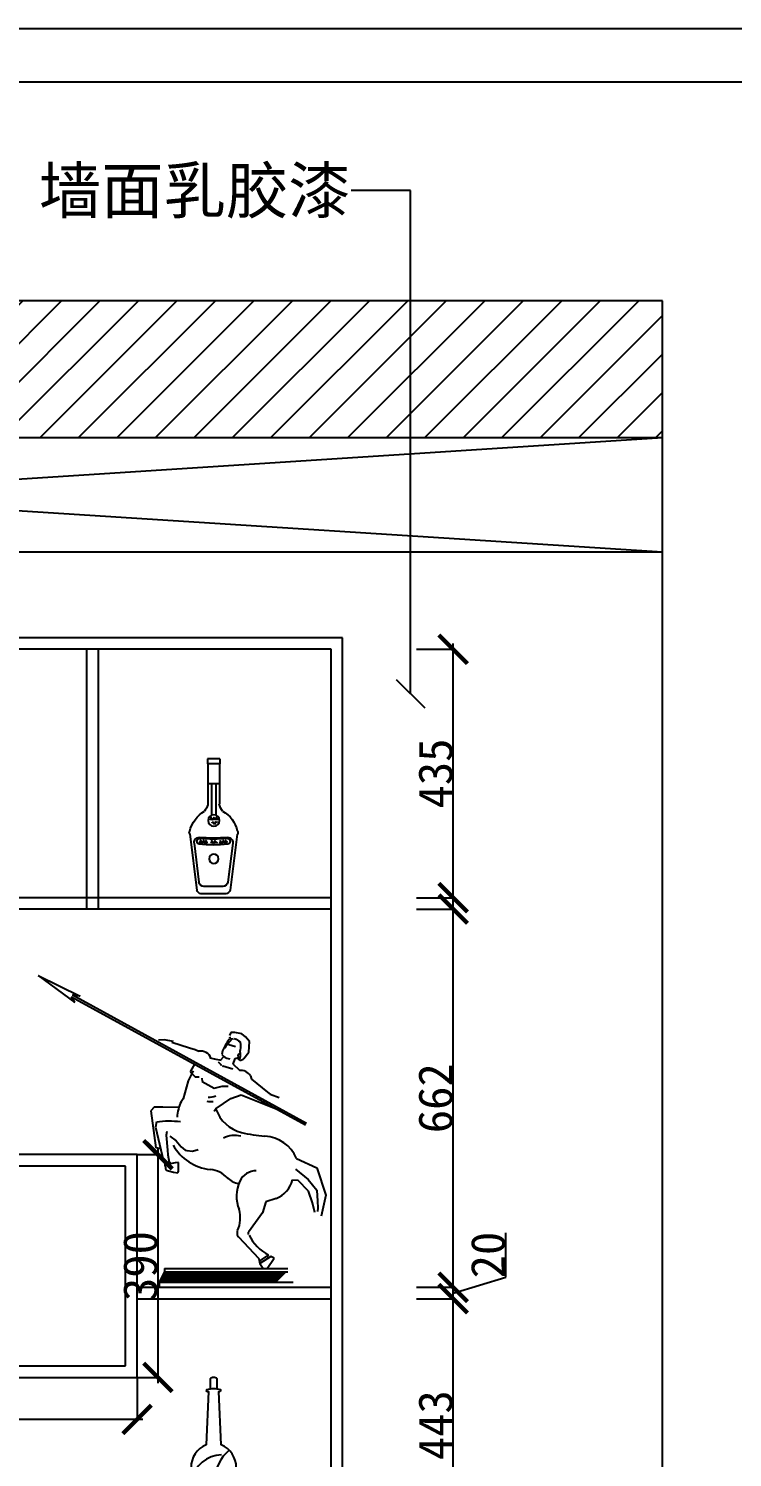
# Model space of a CAD drawing. Header units: millimetres. Extents: x 1149180 to 1411665549, y -85375798 to -28940.
# Drawn here: x 1197108 to 1198339, y -98092 to -95590 of the extents above; entities that cross this region are included whole.
import ezdxf

# ---------------------------------------------------------------- set-up
doc = ezdxf.new("R2010")
doc.units = ezdxf.units.MM
doc.header["$PDMODE"] = 35
for name, color, linetype in [('3', 3, 'Continuous'), ('4', 4, 'Continuous'), ('6', 6, 'Continuous'), ('7', 7, 'Continuous'), ('TEXT', 3, 'Continuous'), ('图框', 7, 'Continuous'), ('地板', 8, 'Continuous'), ('灯', 1, 'Continuous')]:
    doc.layers.add(name, color=color, linetype=linetype)
doc.styles.add('STYLE4', font='dutcheb.ttf')
doc.styles.add('云', font='SimSun.ttf')
doc.dimstyles.new('标准', dxfattribs={"dimtxt": 60, "dimasz": 50, "dimexe": 1, "dimexo": 1, "dimtad": 1, "dimdec": 0, "dimtxsty": '云', "dimblk": 'ARCHTICK', "dimcen": 50, "dimdle": 10, "dimclrd": 24, "dimclre": 22, "dimclrt": 24, "dimadec": 0, "dimazin": 0, "dimtfac": 1, "dimtdec": 0, "dimtmove": 1, "dimatfit": 3, "dimldrblk": 'OBLIQUE', "dimfxl": 1.25, "dimarcsym": 0})

# ---------------------------------------------------------------- blocks, each defined once
blk = doc.blocks.new('jhk')
at = {"layer": '6', "color": 4}
for p, q in [((-8404.8, 3748.5), (-8373.6, 3748.5)), ((-8404.8, 3748.5), (-8404.8, 3736)), ((-8404.8, 3736), (-8373.6, 3736)), ((-8403.6, 3736), (-8403.6, 3636)), ((-8374.8, 3736), (-8374.8, 3634)), ((-8373.6, 3748.5), (-8373.6, 3736)), ((-8403.6, 3686), (-8374.8, 3686)), ((-8394.9, 3686), (-8394.9, 3607.9)), ((-8384.3, 3686), (-8384.3, 3607.7)), ((-8448.5, 3560.3), (-8430.6, 3419.9)), ((-8329.8, 3561), (-8347.1, 3419.7)), ((-8437.1, 3538.2), (-8424.5, 3440.2)), ((-8340.5, 3538.2), (-8352.5, 3440.2)), ((-8420, 3411), (-8357.6, 3411)), ((-8412.1, 3429.3), (-8364.9, 3429.3))]:
    blk.add_line(p, q, dxfattribs=at)
for centre, radius in [((-8389.8, 3594.6), 14.2), ((-8389.6, 3498.8), 11.7)]:
    blk.add_circle(centre, radius, dxfattribs=at)
for centre, radius, start, end in [((-8373.1, 3551.2), 77.3, 120.084, 166.8363), ((-8437, 3640.7), 33.8, 318.1651, 352.0279), ((-8336.1, 3644.1), 40, 194.6591, 220.5445), ((-8410.3, 3547.2), 83.4, 14.3114, 58.3035), ((-8442.9, 3564.4), 7.04, 141.6531, 216.227), ((-8424.7, 3539.8), 12.5, 90, 187.2928), ((-8422.7, 3542.4), 7.66, 105.3049, 254.6951), ((-8388.8, 3895.3), 344.9, 264.0255, 275.9745), ((-8388.8, 3892.8), 344.9, 264.0255, 275.9745), ((-8352.9, 3539.8), 12.5, 353.0032, 90), ((-8355.5, 3542.4), 7.84, 289.6351, 70.3649), ((-8334.1, 3564.5), 5.6, 320.2702, 35.0978), ((-8388.8, 3878.1), 344.9, 264.0255, 275.9745), ((-8412.1, 3441.8), 12.5, 187.2928, 270), ((-8364.9, 3441.8), 12.5, 270, 353.0032), ((-8417.1, 3425.2), 14.5, 201.4364, 258.1602), ((-8360.6, 3425.2), 14.5, 281.8398, 338.5636)]:
    blk.add_arc(centre, radius, start, end, dxfattribs=at)
for points in [[(-8397.1, 3601.8), (-8395.5, 3601.8), (-8397.3, 3600), (-8395.8, 3597.7), (-8399.6, 3597.9), (-8398.6, 3598), (-8397.5, 3600.9)], [(-8398.7, 3589.5), (-8397.4, 3590.1), (-8397.1, 3589.7), (-8396.5, 3590.6)], [(-8395.6, 3589.5), (-8394.2, 3590.1), (-8394, 3589.7), (-8393.4, 3590.6)], [(-8392.8, 3598.6), (-8393.5, 3599), (-8395.2, 3597), (-8392.9, 3598.3), (-8392.8, 3597), (-8389.9, 3602.3), (-8391.2, 3597.7), (-8390.5, 3597.6), (-8387.3, 3598.6), (-8388.6, 3599), (-8388.7, 3596.6), (-8387.7, 3598.2), (-8386.9, 3596.9), (-8384.3, 3598), (-8386, 3598.3), (-8385.4, 3596.4), (-8384.3, 3598.3), (-8382.3, 3602.5), (-8384.3, 3597.3), (-8382, 3598.3), (-8382, 3597), (-8379.4, 3598.2)], [(-8394.7, 3585.9), (-8393.4, 3586.5), (-8393.1, 3586.1), (-8392.5, 3587)], [(-8391.6, 3585.9), (-8390.2, 3586.5), (-8390, 3586.1), (-8389.4, 3587)], [(-8390.7, 3589.1), (-8389.4, 3589.7), (-8389.1, 3589.3), (-8388.5, 3590.2)], [(-8387.6, 3589.1), (-8386.2, 3589.7), (-8386, 3589.3), (-8385.4, 3590.2)], [(-8420.5, 3544.5), (-8418.9, 3544.4), (-8420.7, 3542.8), (-8419.5, 3540.4), (-8423.2, 3540.9), (-8422.2, 3540.9), (-8421, 3543.7)], [(-8416.4, 3541), (-8417.1, 3541.5), (-8419, 3539.6), (-8416.6, 3540.7), (-8416.5, 3539.4), (-8413.2, 3544.5), (-8414.9, 3540), (-8414.2, 3539.8), (-8410.9, 3540.6), (-8412.2, 3541.1), (-8412.5, 3538.7), (-8411.4, 3540.2), (-8410.6, 3538.8), (-8408, 3539.8), (-8409.7, 3540.2), (-8409.2, 3538.3), (-8407.9, 3540), (-8405.6, 3544), (-8408, 3539), (-8405.6, 3539.9), (-8405.7, 3538.6), (-8403.1, 3539.5)], [(-8395.1, 3540.2), (-8395.8, 3540.6), (-8397.5, 3538.6), (-8395.2, 3539.9), (-8395.1, 3538.6), (-8392.2, 3543.9), (-8393.5, 3539.3), (-8392.8, 3539.2), (-8389.6, 3540.2), (-8390.9, 3540.6), (-8391, 3538.2), (-8390, 3539.8), (-8389.2, 3538.5), (-8386.6, 3539.6), (-8388.3, 3539.9), (-8387.7, 3538), (-8386.6, 3539.9), (-8384.5, 3544.1), (-8386.6, 3538.9), (-8384.3, 3539.9), (-8384.3, 3538.6), (-8381.7, 3539.8)], [(-8371.4, 3543.1), (-8369.8, 3543.3), (-8371.4, 3541.4), (-8369.8, 3539.2), (-8373.5, 3539.1), (-8372.5, 3539.3), (-8371.7, 3542.2)], [(-8366.8, 3540.3), (-8367.6, 3540.7), (-8369.1, 3538.6), (-8366.9, 3540), (-8366.7, 3538.7), (-8364.2, 3544.3), (-8365.2, 3539.6), (-8364.4, 3539.5), (-8361.4, 3540.8), (-8362.7, 3541.1), (-8362.6, 3538.6), (-8361.7, 3540.3), (-8360.8, 3539.1), (-8358.3, 3540.4), (-8360, 3540.6), (-8359.3, 3538.8), (-8358.3, 3540.7), (-8356.6, 3545.1), (-8358.2, 3539.7), (-8356, 3540.9), (-8355.9, 3539.6), (-8353.4, 3541)]]:
    blk.add_spline(points, degree=3, dxfattribs=at)
blk = doc.blocks.new('W1')
at = {"layer": '3'}
for p, q in [((-87.4, 96.6), (-27.4, 96.6)), ((-87.4, 53), (-27.4, 53))]:
    blk.add_line(p, q, dxfattribs=at)
for centre, radius, start, end in [((-44, 89.7), 45.1, 93.7232, 164.5396), ((1.7, 96.6), 58.6, 131.1777, 175.0055), ((391, -101), 491.4, 161.9815, 166.8029), ((4.9, -23.5), 98.6, 130.9257, 159.4126), ((-13.6, -57.5), 93.8, 98.4329, 137.162)]:
    blk.add_arc(centre, radius, start, end, dxfattribs=at)
blk.add_ellipse((-56.8, 77.7), major_axis=(-26.6, 0), ratio=0.453704, dxfattribs=at)
at = {"layer": '4'}
blk.add_lwpolyline([(-32.4, 6.2, 0.414214), (-27.4, 11.2), (-27.4, 117.5, 0.307785), (-47.5, 147.8), (-50.6, 218.4, 0.080951), (-47.7, 219.3, 0.050461), (-47.8, 220.8, 0.114655), (-67, 220.8, 0.050461), (-67.1, 219.3, 0.080951), (-64.2, 218.4), (-67.3, 147.8, 0.307785), (-87.4, 117.5), (-87.4, 11.2, 0.414214), (-82.4, 6.2)], format="xyb", close=True, dxfattribs=at)
at = {"layer": '7'}
for p, q in [((-87.4, 101.7), (-27.4, 101.7)), ((-87.4, 51), (-27.4, 51))]:
    blk.add_line(p, q, dxfattribs=at)
blk.add_lwpolyline([(-52.7, 221.6), (-52.7, 235.3, 0.420258), (-62.1, 235.3), (-62.1, 221.6)], format="xyb", dxfattribs=at)
at = {"layer": '3', "color": 3, "style": 'STYLE4'}
blk.add_text('leoville', height=9.6, dxfattribs=at).set_placement((-79.7, 73.3))
blk = doc.blocks.new('_ArchTick')
at = {"color": 0, "linetype": 'ByBlock', "const_width": 0.15}
blk.add_lwpolyline([(-0.5, -0.5), (0.5, 0.5)], dxfattribs=at)
blk = doc.blocks.new('_Oblique')
at = {"color": 0, "linetype": 'ByBlock', "lineweight": -2}
blk.add_line((-0.5, -0.5), (0.5, 0.5), dxfattribs=at)
blk = doc.blocks.new('3sdasd2')
at = {"layer": '图框', "color": 3}
blk.add_line((1186915.1, -89939.9), (1192919.8, -89939.8), dxfattribs=at)
at = {"layer": '图框', "color": 8}
blk.add_line((1187029.6, -90032.9), (1192826.7, -90032.9), dxfattribs=at)
blk = doc.blocks.new('*D1212')
at = {"layer": 'Defpoints', "color": 0}
for p in [(1197785.6, -97814.5), (1197850.9, -97814.5), (1197785.6, -98257.2)]:
    blk.add_point(p, dxfattribs=at)
at = {"layer": '灯', "color": 24, "lineweight": -2}
blk.add_line((1197850.9, -98267.2), (1197850.9, -97804.5), dxfattribs=at)
at = {"layer": '灯', "color": 22, "lineweight": -2}
for p, q in [((1197786.6, -97814.5), (1197851.9, -97814.5)), ((1197786.6, -98257.2), (1197851.9, -98257.2))]:
    blk.add_line(p, q, dxfattribs=at)
at = {"layer": '灯', "color": 24, "lineweight": -2, "xscale": 50, "yscale": 50, "zscale": 50}
for p, rotation in [((1197850.9, -97814.5), 90), ((1197850.9, -98257.2), 270)]:
    blk.add_blockref('_ArchTick', p, dxfattribs=dict(at, rotation=rotation))
at = {"layer": '灯', "color": 24, "insert": (1197820.2, -98035.9), "char_height": 60, "attachment_point": 5, "rotation": 90, "style": '云'}
blk.add_mtext('443', dxfattribs=at)
blk = doc.blocks.new('*D1213')
at = {"layer": 'Defpoints', "color": 0}
for p in [(1197785.6, -97794.5), (1197850.9, -97794.5), (1197785.6, -97814.5)]:
    blk.add_point(p, dxfattribs=at)
at = {"layer": '灯', "color": 24, "lineweight": -2}
for p, q in [((1197942.8, -97777), (1197942.8, -97699)), ((1197850.9, -97804.5), (1197942.8, -97777)), ((1197850.9, -97824.5), (1197850.9, -97784.5))]:
    blk.add_line(p, q, dxfattribs=at)
at = {"layer": '灯', "color": 22, "lineweight": -2}
for p, q in [((1197786.6, -97794.5), (1197851.9, -97794.5)), ((1197786.6, -97814.5), (1197851.9, -97814.5))]:
    blk.add_line(p, q, dxfattribs=at)
at = {"layer": '灯', "color": 24, "lineweight": -2, "xscale": 50, "yscale": 50, "zscale": 50}
for p, rotation in [((1197850.9, -97794.5), 90), ((1197850.9, -97814.5), 270)]:
    blk.add_blockref('_ArchTick', p, dxfattribs=dict(at, rotation=rotation))
at = {"layer": '灯', "color": 24, "insert": (1197912.2, -97738), "char_height": 60, "attachment_point": 5, "rotation": 90, "style": '云'}
blk.add_mtext('20', dxfattribs=at)
blk = doc.blocks.new('*D1214')
at = {"layer": 'Defpoints', "color": 0}
for p in [(1197785.6, -97132.2), (1197850.9, -97132.2), (1197785.6, -97794.5)]:
    blk.add_point(p, dxfattribs=at)
at = {"layer": '灯', "color": 22, "lineweight": -2}
for p, q in [((1197786.6, -97132.2), (1197851.9, -97132.2)), ((1197786.6, -97794.5), (1197851.9, -97794.5))]:
    blk.add_line(p, q, dxfattribs=at)
at = {"layer": '灯', "color": 24, "lineweight": -2}
blk.add_line((1197850.9, -97804.5), (1197850.9, -97122.2), dxfattribs=at)
at = {"layer": '灯', "color": 24, "lineweight": -2, "xscale": 50, "yscale": 50, "zscale": 50}
for p, rotation in [((1197850.9, -97132.2), 90), ((1197850.9, -97794.5), 270)]:
    blk.add_blockref('_ArchTick', p, dxfattribs=dict(at, rotation=rotation))
at = {"layer": '灯', "color": 24, "insert": (1197820.2, -97463.4), "char_height": 60, "attachment_point": 5, "rotation": 90, "style": '云'}
blk.add_mtext('662', dxfattribs=at)
blk = doc.blocks.new('*D1215')
at = {"layer": 'Defpoints', "color": 0}
for p in [(1197785.6, -96677.2), (1197850.9, -96677.2), (1197785.6, -97112.2)]:
    blk.add_point(p, dxfattribs=at)
at = {"layer": '灯', "color": 22, "lineweight": -2}
for p, q in [((1197786.6, -96677.2), (1197851.9, -96677.2)), ((1197786.6, -97112.2), (1197851.9, -97112.2))]:
    blk.add_line(p, q, dxfattribs=at)
at = {"layer": '灯', "color": 24, "lineweight": -2}
blk.add_line((1197850.9, -97122.2), (1197850.9, -96667.2), dxfattribs=at)
at = {"layer": '灯', "color": 24, "lineweight": -2, "xscale": 50, "yscale": 50, "zscale": 50}
for p, rotation in [((1197850.9, -96677.2), 90), ((1197850.9, -97112.2), 270)]:
    blk.add_blockref('_ArchTick', p, dxfattribs=dict(at, rotation=rotation))
at = {"layer": '灯', "color": 24, "insert": (1197820.2, -96894.7), "char_height": 60, "attachment_point": 5, "rotation": 90, "style": '云'}
blk.add_mtext('435', dxfattribs=at)
blk = doc.blocks.new('*D1219')
at = {"layer": 'Defpoints', "color": 0}
for p in [(1196527.7, -97952.2), (1197297.8, -97952.2), (1197297.8, -98025.7)]:
    blk.add_point(p, dxfattribs=at)
at = {"layer": '灯', "color": 22, "lineweight": -2}
for p, q in [((1196527.7, -97953.2), (1196527.7, -98026.7)), ((1197297.8, -97953.2), (1197297.8, -98026.7))]:
    blk.add_line(p, q, dxfattribs=at)
at = {"layer": '灯', "color": 24, "lineweight": -2}
blk.add_line((1196517.7, -98025.7), (1197307.8, -98025.7), dxfattribs=at)
at = {"layer": '灯', "color": 24, "lineweight": -2, "xscale": 50, "yscale": 50, "zscale": 50, "rotation": 180}
blk.add_blockref('_ArchTick', (1196527.7, -98025.7), dxfattribs=at)
at = {"layer": '灯', "color": 24, "lineweight": -2, "xscale": 50, "yscale": 50, "zscale": 50}
blk.add_blockref('_ArchTick', (1197297.8, -98025.7), dxfattribs=at)
at = {"layer": '灯', "color": 24, "insert": (1196912.7, -97995), "char_height": 60, "attachment_point": 5, "style": '云'}
blk.add_mtext('770', dxfattribs=at)
blk = doc.blocks.new('*D1220')
at = {"layer": 'Defpoints', "color": 0}
for p in [(1197297.8, -97562.2), (1197297.8, -97952.2), (1197334.4, -97952.2)]:
    blk.add_point(p, dxfattribs=at)
at = {"layer": '灯', "color": 24, "lineweight": -2}
blk.add_line((1197334.4, -97552.2), (1197334.4, -97962.2), dxfattribs=at)
at = {"layer": '灯', "color": 22, "lineweight": -2}
for p, q in [((1197298.8, -97562.2), (1197335.4, -97562.2)), ((1197298.8, -97952.2), (1197335.4, -97952.2))]:
    blk.add_line(p, q, dxfattribs=at)
at = {"layer": '灯', "color": 24, "lineweight": -2, "xscale": 50, "yscale": 50, "zscale": 50}
for p, rotation in [((1197334.4, -97562.2), 90), ((1197334.4, -97952.2), 270)]:
    blk.add_blockref('_ArchTick', p, dxfattribs=dict(at, rotation=rotation))
at = {"layer": '灯', "color": 24, "insert": (1197303.8, -97757.2), "char_height": 60, "attachment_point": 5, "rotation": 90, "style": '云'}
blk.add_mtext('390', dxfattribs=at)

msp = doc.modelspace()

# ---------------------------------------------------------------- hatches: boundary and pattern name
at = {"layer": 'TEXT'}
h = msp.add_hatch(dxfattribs=at)
h.set_pattern_fill('ANSI31', color=3, scale=15, style=0)
h.set_pattern_definition([(45, (-3297.007, 1341.89), (-33.6759605, 33.6759605), [])])
h.paths.add_polyline_path([(1198217.4, -96067.2), (1194857.4, -96067.2), (1194857.4, -99107.2), (1195097.4, -99107.2), (1195097.4, -96307.2), (1198217.4, -96307.2)])

# ---------------------------------------------------------------- linework, layer by layer
at = {"color": 8}
for p, q in [((1197657.4, -99107.2), (1197657.4, -96657.2)), ((1197210.2, -97132.2), (1197210.2, -96677.2)), ((1197230.2, -97132.2), (1197230.2, -96677.2)), ((1197637.4, -99107.2), (1197637.4, -96677.2)), ((1197637.4, -97112.2), (1195911.3, -97112.2)), ((1197637.4, -97132.2), (1195911.3, -97132.2)), ((1197297.8, -97562.2), (1196757.8, -97562.2)), ((1197277.8, -97582.2), (1196777.8, -97582.2)), ((1197277.8, -97932.2), (1197277.8, -97582.2)), ((1197297.8, -97952.2), (1197297.8, -97562.2)), ((1197297.8, -97794.5), (1197637.4, -97794.5)), ((1197297.8, -97814.5), (1197637.4, -97814.5)), ((1196547.7, -97932.2), (1197277.8, -97932.2)), ((1196527.7, -97952.2), (1197297.8, -97952.2))]:
    msp.add_line(p, q, dxfattribs=at)
at = {"layer": '6', "color": 4}
for p, q in [((1197124.5, -97248.2), (1197198.3, -97284.9)), ((1197124.5, -97248.2), (1197189.1, -97295.5)), ((1197198.3, -97284.9), (1197184.9, -97282.5)), ((1197184.9, -97282.5), (1197594.4, -97506.8)), ((1197189.1, -97295.5), (1197183, -97285.6)), ((1197183, -97285.6), (1197592.6, -97510)), ((1197461.8, -97348.5), (1197459.7, -97353.3)), ((1197468.7, -97348), (1197461.8, -97348.5)), ((1197480.9, -97350.9), (1197468.7, -97348)), ((1197487.8, -97355.8), (1197480.9, -97350.9)), ((1197494.3, -97364.3), (1197487.8, -97355.8)), ((1197345.2, -97361.4), (1197335.3, -97361.9)), ((1197361.3, -97363.8), (1197345.2, -97361.4)), ((1197389.8, -97376), (1197358.9, -97365.8)), ((1197399.7, -97378.4), (1197389.8, -97376)), ((1197405.8, -97381.6), (1197399.7, -97378.4)), ((1197447.1, -97380.6), (1197446.3, -97387.1)), ((1197451.2, -97372), (1197447.1, -97380.6)), ((1197454.4, -97367.6), (1197451.2, -97372)), ((1197455.7, -97366.7), (1197454.4, -97367.6)), ((1197459.3, -97360.2), (1197455.7, -97364.7)), ((1197455.7, -97364.7), (1197455.7, -97366.7)), ((1197455.7, -97366.7), (1197458.6, -97369.5)), ((1197458.6, -97369.5), (1197470.1, -97373)), ((1197467.5, -97359), (1197471.5, -97360.2)), ((1197471.5, -97360.2), (1197475.6, -97362.7)), ((1197475.6, -97362.7), (1197478.4, -97364.7)), ((1197478.4, -97379.3), (1197477.6, -97380.6)), ((1197477.6, -97380.6), (1197478.4, -97385.4)), ((1197478.4, -97364.7), (1197478.8, -97369.6)), ((1197478.8, -97374.5), (1197478.4, -97379.3)), ((1197478.8, -97369.6), (1197478.8, -97371.2)), ((1197478.8, -97371.2), (1197478.8, -97374.5)), ((1197484.9, -97394), (1197493.1, -97383)), ((1197493.1, -97383), (1197494.3, -97364.3)), ((1197399.1, -97402.8), (1197390.9, -97417.3)), ((1197425.2, -97392.4), (1197433.3, -97394.4)), ((1197433, -97394.6), (1197445.2, -97396.8)), ((1197439.6, -97399.5), (1197444.6, -97404.4)), ((1197449.6, -97390.3), (1197443, -97397.6)), ((1197444.6, -97404.4), (1197444.2, -97406.2)), ((1197446.3, -97387.1), (1197449.6, -97390.3)), ((1197446.8, -97407), (1197448, -97406.4)), ((1197448, -97406.4), (1197465.4, -97412.1)), ((1197466, -97403.9), (1197469.5, -97393.6)), ((1197477.7, -97415), (1197466, -97403.9)), ((1197469.5, -97393.6), (1197475.6, -97391.9)), ((1197477.8, -97384.4), (1197474.1, -97387.3)), ((1197474.1, -97387.3), (1197474.8, -97392.1)), ((1197474.1, -97394.3), (1197478.1, -97397.1)), ((1197474.8, -97392.1), (1197475, -97393.9)), ((1197478.4, -97390.3), (1197476.8, -97394.4)), ((1197478.1, -97397.1), (1197483.3, -97395.2)), ((1197478.4, -97385.4), (1197478.4, -97387.5)), ((1197478.4, -97387.5), (1197478.4, -97390.3)), ((1197483.3, -97395.2), (1197484.9, -97394)), ((1197387.5, -97433.2), (1197378.3, -97464.4)), ((1197395.9, -97415.7), (1197387.5, -97433.2)), ((1197390.9, -97417.3), (1197399.3, -97426.1)), ((1197399.3, -97426.1), (1197406.2, -97426.1)), ((1197410.9, -97428.4), (1197412, -97434.1)), ((1197496.2, -97424.3), (1197497.8, -97430)), ((1197497.8, -97430), (1197525.9, -97452.7)), ((1197412, -97434.1), (1197432.8, -97445.7)), ((1197432.8, -97445.7), (1197446.7, -97442.2)), ((1197446.7, -97442.2), (1197457, -97442.2)), ((1197461.7, -97464.1), (1197480.1, -97457.2)), ((1197480.1, -97457.2), (1197553.1, -97486.8)), ((1197525.9, -97452.7), (1197530.8, -97456)), ((1197530.8, -97456), (1197546.4, -97462.1)), ((1197327.6, -97478.8), (1197321.8, -97485.4)), ((1197343.1, -97479.3), (1197327.6, -97478.8)), ((1197371.7, -97479.8), (1197343.1, -97479.3)), ((1197378.3, -97464.4), (1197374.9, -97469.5)), ((1197436.2, -97481.6), (1197432.6, -97486.8)), ((1197436.3, -97481.4), (1197461.7, -97464.1)), ((1197321.8, -97485.4), (1197330.7, -97550.3)), ((1197332, -97504.8), (1197329.8, -97513.8)), ((1197329.8, -97513.8), (1197344, -97573.6)), ((1197350.2, -97521.9), (1197348.7, -97527.9)), ((1197348.7, -97527.9), (1197350.9, -97554.6)), ((1197355.4, -97530), (1197366.2, -97538)), ((1197330.4, -97549.4), (1197339, -97551.2)), ((1197350.9, -97554.6), (1197351.6, -97562.8)), ((1197366.2, -97538), (1197375.1, -97548.4)), ((1197375.1, -97548.4), (1197381.8, -97554.4)), ((1197381.8, -97554.4), (1197384.8, -97555.1)), ((1197384.8, -97555.1), (1197395.1, -97556.3)), ((1197395.1, -97556.3), (1197404.6, -97553)), ((1197344, -97573.6), (1197345.5, -97573.6)), ((1197345.6, -97573.8), (1197346.4, -97576.8)), ((1197346.4, -97576.8), (1197346.4, -97579.8)), ((1197346.4, -97579.8), (1197346.4, -97582.4)), ((1197346.4, -97582.4), (1197347.3, -97583.7)), ((1197347.3, -97583.7), (1197347.3, -97587.3)), ((1197351.6, -97562.8), (1197353.9, -97575.4)), ((1197357.5, -97578.9), (1197353.9, -97574.6)), ((1197358.9, -97577.6), (1197357.5, -97578.9)), ((1197364.6, -97576.6), (1197358.9, -97577.6)), ((1197370.3, -97575.8), (1197364.6, -97576.6)), ((1197370.2, -97579.2), (1197370.3, -97575.8)), ((1197370.2, -97590.9), (1197370.2, -97579.2)), ((1197576.6, -97568.7), (1197612.4, -97585.3)), ((1197347.3, -97587.3), (1197349.3, -97589.5)), ((1197349.3, -97589.5), (1197353.1, -97590.7)), ((1197353.1, -97590.7), (1197361.5, -97592.7)), ((1197361.5, -97592.7), (1197369.1, -97594)), ((1197369.1, -97594), (1197370.2, -97590.9)), ((1197579.5, -97607.6), (1197569.9, -97606.6)), ((1197574.9, -97587.5), (1197597.2, -97605.7)), ((1197597.7, -97626.1), (1197579.5, -97607.6)), ((1197597.2, -97605.7), (1197612.2, -97624.3)), ((1197612.4, -97585.3), (1197628.1, -97633.2)), ((1197604.5, -97646.3), (1197597.7, -97626.1)), ((1197612.2, -97624.3), (1197613.6, -97643.5)), ((1197628.1, -97633.2), (1197619.7, -97670)), ((1197523, -97644.6), (1197517.5, -97664.3)), ((1197541, -97639), (1197523, -97644.6)), ((1197609.1, -97663.4), (1197604.5, -97646.3)), ((1197613.6, -97643.5), (1197614, -97655.3)), ((1197614, -97655.3), (1197613.7, -97661.8)), ((1197517.5, -97664.3), (1197493, -97698)), ((1197473, -97695.5), (1197473, -97703)), ((1197473, -97703), (1197475.3, -97706.4)), ((1197475.3, -97706.4), (1197510.9, -97744.3)), ((1197492.8, -97702.3), (1197492.8, -97698.2)), ((1197510.9, -97744.3), (1197512.5, -97753)), ((1197527.8, -97737.9), (1197511.7, -97748.6)), ((1197531.9, -97740.5), (1197512.5, -97753)), ((1197512.5, -97753), (1197518.2, -97761.7)), ((1197524.3, -97740.2), (1197528.3, -97742.8)), ((1197525.7, -97761.7), (1197537.9, -97743.3)), ((1197537.9, -97743.3), (1197531.9, -97740.5)), ((1197345.7, -97767.2), (1197336.6, -97785.4)), ((1197337, -97785.4), (1197355.3, -97767.2)), ((1197337.8, -97783), (1197353.6, -97767.2)), ((1197338.7, -97785.4), (1197356.9, -97767.2)), ((1197339.4, -97779.8), (1197352, -97767.2)), ((1197340.3, -97785.4), (1197358.5, -97767.2)), ((1197341.1, -97776.5), (1197350.3, -97767.2)), ((1197341.9, -97785.4), (1197360.2, -97767.2)), ((1197342.7, -97773.2), (1197348.7, -97767.2)), ((1197343.6, -97785.4), (1197361.8, -97767.2)), ((1197344.4, -97769.9), (1197347.1, -97767.2)), ((1197345.2, -97785.4), (1197363.5, -97767.2)), ((1197345.7, -97761.7), (1197345.7, -97767.2)), ((1197345.7, -97761.7), (1197561.6, -97761.7)), ((1197345.7, -97767.2), (1197561.6, -97767.2)), ((1197346.9, -97785.4), (1197365.1, -97767.2)), ((1197348.5, -97785.4), (1197366.7, -97767.2)), ((1197350.1, -97785.4), (1197368.4, -97767.2)), ((1197351.8, -97785.4), (1197370, -97767.2)), ((1197353.4, -97785.4), (1197371.6, -97767.2)), ((1197355, -97785.4), (1197373.3, -97767.2)), ((1197356.7, -97785.4), (1197374.9, -97767.2)), ((1197358.3, -97785.4), (1197376.6, -97767.2)), ((1197360, -97785.4), (1197378.2, -97767.2)), ((1197361.6, -97785.4), (1197379.8, -97767.2)), ((1197363.2, -97785.4), (1197381.5, -97767.2)), ((1197364.9, -97785.4), (1197383.1, -97767.2)), ((1197366.5, -97785.4), (1197384.7, -97767.2)), ((1197368.1, -97785.4), (1197386.4, -97767.2)), ((1197369.8, -97785.4), (1197388, -97767.2)), ((1197371.4, -97785.4), (1197389.7, -97767.2)), ((1197373.1, -97785.4), (1197391.3, -97767.2)), ((1197374.7, -97785.4), (1197392.9, -97767.2)), ((1197376.3, -97785.4), (1197394.6, -97767.2)), ((1197378, -97785.4), (1197396.2, -97767.2)), ((1197379.6, -97785.4), (1197397.9, -97767.2)), ((1197381.2, -97785.4), (1197399.5, -97767.2)), ((1197382.9, -97785.4), (1197401.1, -97767.2)), ((1197384.5, -97785.4), (1197402.8, -97767.2)), ((1197386.2, -97785.4), (1197404.4, -97767.2)), ((1197387.8, -97785.4), (1197406, -97767.2)), ((1197389.4, -97785.4), (1197407.7, -97767.2)), ((1197391.1, -97785.4), (1197409.3, -97767.2)), ((1197392.7, -97785.4), (1197411, -97767.2)), ((1197394.4, -97785.4), (1197412.6, -97767.2)), ((1197396, -97785.4), (1197414.2, -97767.2)), ((1197397.6, -97785.4), (1197415.9, -97767.2)), ((1197399.3, -97785.4), (1197417.5, -97767.2)), ((1197400.9, -97785.4), (1197419.1, -97767.2)), ((1197402.5, -97785.4), (1197420.8, -97767.2)), ((1197404.2, -97785.4), (1197422.4, -97767.2)), ((1197405.8, -97785.4), (1197424.1, -97767.2)), ((1197407.5, -97785.4), (1197425.7, -97767.2)), ((1197409.1, -97785.4), (1197427.3, -97767.2)), ((1197410.7, -97785.4), (1197429, -97767.2)), ((1197412.4, -97785.4), (1197430.6, -97767.2)), ((1197414, -97785.4), (1197432.2, -97767.2)), ((1197415.6, -97785.4), (1197433.9, -97767.2)), ((1197417.3, -97785.4), (1197435.5, -97767.2)), ((1197418.9, -97785.4), (1197437.2, -97767.2)), ((1197420.6, -97785.4), (1197438.8, -97767.2)), ((1197422.2, -97785.4), (1197440.4, -97767.2)), ((1197423.8, -97785.4), (1197442.1, -97767.2)), ((1197425.5, -97785.4), (1197443.7, -97767.2)), ((1197427.1, -97785.4), (1197445.4, -97767.2)), ((1197428.8, -97785.4), (1197447, -97767.2)), ((1197430.4, -97785.4), (1197448.6, -97767.2)), ((1197432, -97785.4), (1197450.3, -97767.2)), ((1197433.7, -97785.4), (1197451.9, -97767.2)), ((1197435.3, -97785.4), (1197453.5, -97767.2)), ((1197436.9, -97785.4), (1197455.2, -97767.2)), ((1197438.6, -97785.4), (1197456.8, -97767.2)), ((1197440.2, -97785.4), (1197458.5, -97767.2)), ((1197441.9, -97785.4), (1197460.1, -97767.2)), ((1197443.5, -97785.4), (1197461.7, -97767.2)), ((1197445.1, -97785.4), (1197463.4, -97767.2)), ((1197446.8, -97785.4), (1197465, -97767.2)), ((1197448.4, -97785.4), (1197466.6, -97767.2)), ((1197450, -97785.4), (1197468.3, -97767.2)), ((1197451.7, -97785.4), (1197469.9, -97767.2)), ((1197453.3, -97785.4), (1197471.6, -97767.2)), ((1197455, -97785.4), (1197473.2, -97767.2)), ((1197456.6, -97785.4), (1197474.8, -97767.2)), ((1197458.2, -97785.4), (1197476.5, -97767.2)), ((1197459.9, -97785.4), (1197478.1, -97767.2)), ((1197461.5, -97785.4), (1197479.8, -97767.2)), ((1197463.1, -97785.4), (1197481.4, -97767.2)), ((1197464.8, -97785.4), (1197483, -97767.2)), ((1197466.4, -97785.4), (1197484.7, -97767.2)), ((1197468.1, -97785.4), (1197486.3, -97767.2)), ((1197469.7, -97785.4), (1197487.9, -97767.2)), ((1197471.3, -97785.4), (1197489.6, -97767.2)), ((1197473, -97785.4), (1197491.2, -97767.2)), ((1197474.6, -97785.4), (1197492.9, -97767.2)), ((1197476.3, -97785.4), (1197494.5, -97767.2)), ((1197477.9, -97785.4), (1197496.1, -97767.2)), ((1197479.5, -97785.4), (1197497.8, -97767.2)), ((1197481.2, -97785.4), (1197499.4, -97767.2)), ((1197482.8, -97785.4), (1197501, -97767.2)), ((1197484.4, -97785.4), (1197502.7, -97767.2)), ((1197486.1, -97785.4), (1197504.3, -97767.2)), ((1197487.7, -97785.4), (1197506, -97767.2)), ((1197489.4, -97785.4), (1197507.6, -97767.2)), ((1197491, -97785.4), (1197509.2, -97767.2)), ((1197492.6, -97785.4), (1197510.9, -97767.2)), ((1197494.3, -97785.4), (1197512.5, -97767.2)), ((1197495.9, -97785.4), (1197514.1, -97767.2)), ((1197497.5, -97785.4), (1197515.8, -97767.2)), ((1197499.2, -97785.4), (1197517.4, -97767.2)), ((1197500.8, -97785.4), (1197519.1, -97767.2)), ((1197502.5, -97785.4), (1197520.7, -97767.2)), ((1197504.1, -97785.4), (1197522.3, -97767.2)), ((1197505.7, -97785.4), (1197524, -97767.2)), ((1197507.4, -97785.4), (1197525.6, -97767.2)), ((1197509, -97785.4), (1197527.3, -97767.2)), ((1197510.7, -97785.4), (1197528.9, -97767.2)), ((1197512.3, -97785.4), (1197530.5, -97767.2)), ((1197513.9, -97785.4), (1197532.2, -97767.2)), ((1197515.6, -97785.4), (1197533.8, -97767.2)), ((1197517.2, -97785.4), (1197535.4, -97767.2)), ((1197518.8, -97785.4), (1197537.1, -97767.2)), ((1197520.5, -97785.4), (1197538.7, -97767.2)), ((1197522.1, -97785.4), (1197540.4, -97767.2)), ((1197523.8, -97785.4), (1197542, -97767.2)), ((1197525.4, -97785.4), (1197543.6, -97767.2)), ((1197527, -97785.4), (1197545.3, -97767.2)), ((1197528.7, -97785.4), (1197546.9, -97767.2)), ((1197530.3, -97785.4), (1197548.5, -97767.2)), ((1197531.9, -97785.4), (1197550.2, -97767.2)), ((1197533.6, -97785.4), (1197551.8, -97767.2)), ((1197535.2, -97785.4), (1197553.5, -97767.2)), ((1197536.9, -97785.4), (1197555.1, -97767.2)), ((1197538.5, -97785.4), (1197556.7, -97767.2)), ((1197540.1, -97785.4), (1197558.4, -97767.2)), ((1197336.6, -97785.4), (1197336.6, -97794.5)), ((1197336.6, -97785.4), (1197570.8, -97785.4)), ((1197336.6, -97794.5), (1197570.8, -97794.5))]:
    msp.add_line(p, q, dxfattribs=at)
for centre, radius, start, end in [((1197464.2, -97354.6), 5.01, 192.9416, 299.1632), ((1197409.6, -97399.3), 18.5, 18.031, 102.054), ((1197498.2, -97401), 53.2, 132.2457, 152.6296), ((1197462.4, -97372.8), 21.7, 233.6649, 264.2849), ((1197479.6, -97434.1), 19.3, 30.6856, 98.4199), ((1197447.8, -97503.4), 80.4, 155.0453, 174.9126), ((1197426.1, -97440.6), 28.7, 257.644, 280.111), ((1197424.8, -97432.7), 28.8, 265.178, 291.8718), ((1197497.4, -97460), 65.6, 199.8364, 255.0989), ((1197354.6, -97673.9), 170.2, 83.5332, 97.5727), ((1197468.1, -97572.3), 43.7, 75.1628, 116.157), ((1197542.3, -97248.5), 281.9, 257.3255, 265.7513), ((1197517.6, -97593.5), 64, 22.7879, 86.5102), ((1197434.7, -97503.9), 84.7, 209.3502, 263.9521), ((1197422.6, -97632.7), 44.6, 41.1573, 85.8293), ((1197480.9, -97580.1), 33.2, 220.1444, 260.6092), ((1197533.9, -97634.7), 62.1, 155.2894, 202.3073), ((1197506.1, -97622.1), 31.6, 89.3212, 154.8309), ((1197523.5, -97594.4), 47.9, 291.4091, 345.2815), ((1197425.1, -97673), 53.4, 335.4872, 16.0468), ((1197562.2, -97670.2), 75.9, 205.5416, 243.0481)]:
    msp.add_arc(centre, radius, start, end, dxfattribs=at)
at = {"layer": 'TEXT', "color": 3}
for p, q in [((1198217.4, -96067.2), (1194857.4, -96067.2)), ((1198217.4, -99107.2), (1198217.4, -96067.2)), ((1198217.4, -96307.2), (1195097.4, -96307.2))]:
    msp.add_line(p, q, dxfattribs=at)
at = {"layer": '地板'}
for p, q in [((1198217.4, -96307.2), (1195097.4, -96507.2)), ((1198217.4, -96507.2), (1195097.4, -96307.2)), ((1198217.4, -96507.2), (1195097.4, -96507.2)), ((1197657.4, -96657.2), (1195657.4, -96657.2)), ((1197637.4, -96677.2), (1195677.4, -96677.2))]:
    msp.add_line(p, q, dxfattribs=at)

# ---------------------------------------------------------------- block references
at = {"color": 8, "xscale": -0.7000000001862645, "yscale": 0.7000000000116415, "zscale": 0.7}
msp.add_blockref('jhk', (1191559.3, -99493.2), dxfattribs=at)
at = {"layer": '7', "lineweight": 0, "xscale": 1.320000000298023, "yscale": 1.320000000006985, "zscale": 1.32}
msp.add_blockref('W1', (1197507.6, -98265.4), dxfattribs=at)
at = {"layer": 'TEXT', "color": 3}
msp.add_blockref('3sdasd2', (7219.4, -5650.5), dxfattribs=at)

# ---------------------------------------------------------------- texts
at = {"layer": 'TEXT', "color": 24, "insert": (1197671.6, -95833.8), "char_height": 80, "attachment_point": 3, "style": '云'}
msp.add_mtext('墙面乳胶漆', dxfattribs=at)

# ---------------------------------------------------------------- dimensions: what is measured, and where the dimension line sits
at = {"layer": '灯', "color": 1}
for base, p1, p2, picture, middle in [((1197850.9, -96677.2), (1197785.6, -97112.2), (1197785.6, -96677.2), '*D1215', (1197820.2, -96894.7)), ((1197850.9, -97132.2), (1197785.6, -97794.5), (1197785.6, -97132.2), '*D1214', (1197820.2, -97463.4)), ((1197850.9, -97794.5), (1197785.6, -97814.5), (1197785.6, -97794.5), '*D1213', (1197912.2, -97776.3)), ((1197850.9, -97814.5), (1197785.6, -98257.2), (1197785.6, -97814.5), '*D1212', (1197820.2, -98035.9))]:
    dim = msp.add_linear_dim(base=base, p1=p1, p2=p2, angle=270, dimstyle='标准', dxfattribs=at)
    dim.commit()
    dim.dimension.update_dxf_attribs({"geometry": picture, "text_midpoint": middle})
for p1, distance, picture, middle in [((1197297.8, -97562.2), 36.6, '*D1220', (1197303.8, -97757.2)), ((1196527.7, -97952.2), -73.5, '*D1219', (1196912.7, -97995))]:
    dim = msp.add_aligned_dim(p1=p1, p2=(1197297.8, -97952.2), distance=distance, dimstyle='标准', dxfattribs=at)
    dim.commit()
    dim.dimension.update_dxf_attribs({"geometry": picture, "text_midpoint": middle})

# ---------------------------------------------------------------- leaders
at = {"layer": 'TEXT', "color": 3, "annotation_type": 0, "has_hookline": 1, "hookline_direction": 1, "text_width": 559.6}
msp.add_leader([(1197776.1, -96754.9), (1197776.1, -95873.8), (1197672.2, -95873.8)], dimstyle='标准', override={"dimgap": 0.625, "dimtad": 0}, dxfattribs=at)

doc.saveas('drawing.dxf')
